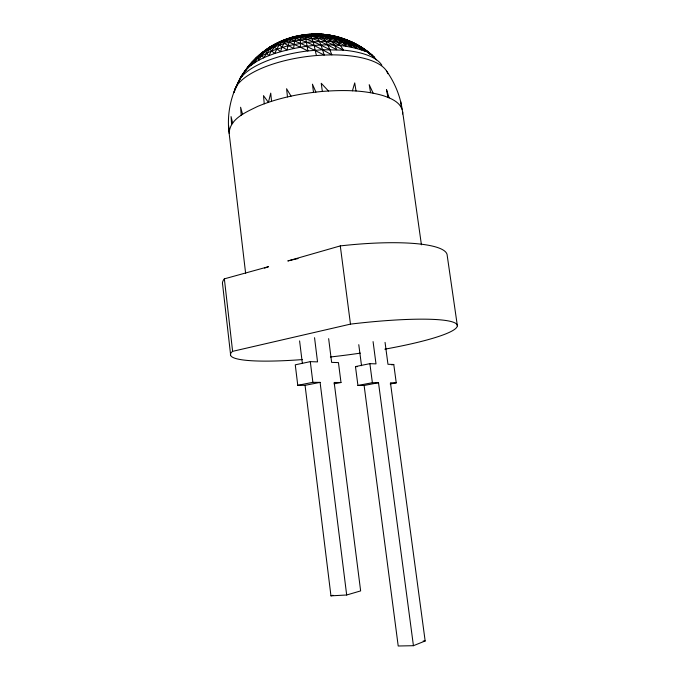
<?xml version="1.0" encoding="UTF-8"?>
<svg xmlns="http://www.w3.org/2000/svg" width="680" height="680" viewBox="0 0 680 680"><rect width="100%" height="100%" fill="white"/><g stroke="black" fill="none" stroke-linecap="round" stroke-linejoin="round"><path stroke-width="1.02" d="M245.633 273.36L229.151 133.322C223.542 91.996 250.605 49.113 290.853 37.587C320.543 28.62 355.385 36.933 376.524 59.883M229.151 133.322C229.704 118.694 246.287 112.064 257.516 106.471C278.094 97.877 300.212 93.508 322.346 91.426C342.516 89.922 363.23 89.888 382.815 95.54C390.957 98.243 401.464 102.4 402.688 112.081L421.43 244.808M322.55 34.595C341.02 35.283 358.037 44.251 372.351 55.395C346.808 32.198 307.972 29.011 277.296 42.976L277.278 43.911L271.32 51.008L268.889 55.633C256.666 60.239 244.97 67.643 239.317 79.858C245.454 68.876 253.649 59.092 263.644 51.383L258.026 57.706L254.499 62.832L254.558 60.137L256.173 57.723L260.874 54.409M284.452 39.805L278.902 45.322L274.584 53.524L268.889 55.633L266.45 53.117L265.659 51.068L266.483 49.385L274.15 44.574L283.356 40.605M402.517 113.985L402.688 112.081M237.167 85.476L234.787 89.547L234.022 92.438L237.906 82.697L241.698 76.228M352.418 90.822L354.722 82.909L356.023 90.992M275.638 44.242L269.722 47.464L269.705 49.02L274.584 53.524C303.756 44.566 336.625 40.52 365.789 51.518C355.317 43.545 342.626 37.561 329.536 35.283C344.641 36.72 356.855 45.739 369.359 53.371C353.957 39.041 331.933 36.89 311.882 38.624C293.394 40.426 274.244 44.48 258.868 55.437L258.026 57.706L251.608 62.628L247.579 68.119L249.212 65.153L261.222 53.439M246.109 70.21L247.375 67.694L252.28 62.373L251.498 63.92M291.788 37.663C309.655 30.617 327.887 42.483 343.459 50.158L340.433 45.569C328.346 40.078 315.197 33.277 301.529 35.173L300.424 40.001L300.373 47.209L307.912 50.923L322.609 49.725L343.459 50.158A73.814 28.441 -7.2 0 1 381.846 65.221M258.221 56.924L259.241 55.522M242.25 75.48L244.451 72.471M245.004 70.822L248.863 66.496M237.906 82.697L239.139 81.166M258.868 55.437L250.75 65.441L251.608 62.628L255.468 59.075M244.264 72.207L241.392 77.002A73.814 28.441 -7.2 0 1 307.912 50.923L305.125 34.739L308.108 34.442L306.612 35.02M325.363 35.011L322.226 34.808C333.387 34.119 344.53 38.862 351.917 47.217C339.371 40.511 325.609 33.941 311.083 34.264C322.685 31.28 332.528 39.508 336.77 49.717C320.986 41.489 287.478 22.967 280.644 51.612L274.133 47.098L273.334 45.636L274.15 44.574L275.714 44.089M297.874 35.845C294.108 38.7 294.338 44.2 293.607 48.433L280.729 41.48C272.187 46.163 263.126 50.847 258.8 60.307L258.026 57.706L271.32 51.008L288.023 45.713L306.637 42.33L325.448 41.191L342.703 42.389L356.855 45.755L361.675 49.861C348.576 39.669 332.52 34.399 315.902 36.066C302.727 36.652 289.57 39.066 277.278 43.911L287.002 49.904C288.184 45.075 289.365 39.023 294.304 36.652C306.952 37.867 318.546 44.064 329.8 49.572L331.832 54.876A77.809 29.478 -7.2 0 1 387.863 73.737M268.107 48.424L271.32 46.257L273.624 45.552M277.296 42.976L269.705 49.02L263.611 57.902L262.004 55.352L262.038 53.21L271.32 46.257L265.064 50.388M263.1 52.53L264.469 51.62M276.497 43.843L278.094 42.891M272.536 46.214L267.435 49.189L270.708 47.421M286.05 39.907L288.397 38.887L300.322 43.214L324.232 55.046L331.832 54.876C318.903 47.736 305.524 40.264 290.853 37.587M373.074 341.598L375.998 363.876L369.877 363.664L355.47 366.579L357.926 385.45L364.115 385.458L398.208 646L413.431 645.702L425.161 640.976L390.456 382.815L396.253 382.849L393.771 364.48L387.966 364.284L385.058 342.388M289.229 38.573L290.904 37.953L287.563 38.641L280.729 41.48L283.118 41.021M288.397 38.887L287.563 38.641L288.337 38.845L284.418 40.095L300.373 47.209M314.551 337.705L317.534 361.887L310.301 361.641L295.264 364.828L297.772 385.322L305.065 385.33L330.956 595.841L346.681 595L360.638 590.903L334.177 382.466L340.995 382.508L338.445 362.601L331.627 362.372L328.652 338.64M330.956 595.841L332.971 595.263M457.377 325.865L447.202 255.476A113.263 22.695 -7.3 0 0 340.289 245.905L287.81 260.958A89.216 17.841 -7.3 0 1 298.027 258.57M281.902 41.565L278.894 42.423L280.942 42.236M230.656 355.232L222.624 284.537A113.263 22.695 -7.3 0 1 224.357 278.851L268.575 266.653A89.216 17.841 -7.3 0 0 264.596 268.124M224.357 278.851L232.611 351.348L350.472 324.122A114.35 15.104 -7.4 0 1 456.008 323.587A114.35 15.104 -7.4 0 1 384.812 349.171M391.748 364.879L393.771 364.48M297.772 385.322L312.876 382.33L320.093 382.381L346.681 595M305.065 385.33L320.093 382.381M334.084 383.851L340.995 382.508M357.926 385.45L372.385 382.704L378.505 382.738L413.431 645.702M364.115 385.458L378.505 382.738M390.175 383.988L396.253 382.849M305.125 34.739C319.6 32.563 333.6 40.349 346.366 46.265C338.912 36.032 325.958 33.345 314.007 34.212C329.4 33.855 343.978 40.919 357.034 48.424C347.99 39.89 335.121 36.797 323.221 34.34M316.854 34.289C326.264 32.861 335.24 37.901 340.433 45.569M316.489 55.53L324.232 55.046C321.827 47.974 320.195 39.712 314.245 34.654L308.941 34.28C314.202 39.788 314.313 48.526 316.489 55.53A77.809 29.478 -7.2 0 0 234.787 89.547M311.083 34.264C321.036 31.484 326.655 42.024 329.8 49.572M301.529 35.173L302.872 35.921M423.155 641.019L425.161 640.976M355.47 366.579L357.536 366.639M334.968 36.788C349.988 39.287 363.545 47.507 374.74 57.571C362.856 46.767 348.245 38.862 332.375 35.964L334.101 36.516M339.354 38.148C352.572 40.995 364.599 48.492 374.272 57.809M337.807 37.519L345.075 39.822M345.874 40.239L352.197 42.441L354.51 44.005L351.679 42.976M351.628 42.755L354.51 44.005M356.311 44.897L360.817 47.115M365.517 50.694L362.89 48.986L365.236 50.83M367.276 51.825L370.149 54.4M328.457 91.009L321.232 83.266L322.346 91.426M386.614 71.094C394.561 82.45 400.137 95.557 402.169 109.302M291.048 96.16L286.577 88.74L287.487 96.917M373.15 93.203L369.206 84.668L370.575 92.684M315.894 92.097L312.435 84.175L313.497 92.353M389.096 97.835L386.486 89.454L387.931 97.35M242.59 114.376L240.593 107.236L241.213 115.251M232.679 123.131L231.064 116.578L231.625 124.482M400.707 101.626L401.565 108.035M369.877 363.664L372.385 382.704M358.776 344.683L361.53 365.712M340.289 245.905L350.472 324.122M310.301 361.641L312.876 382.33M299.591 340.901L302.311 362.942M271.541 101.286L270.733 93.126L268.396 102.365L263.483 95.65L264.256 103.785M228.625 125.553L229.177 131.639M360.324 353.141A114.35 15.104 -7.4 0 1 330.395 356.983M302.464 359.575A114.35 15.104 -7.4 0 1 232.611 351.348"/></g></svg>
